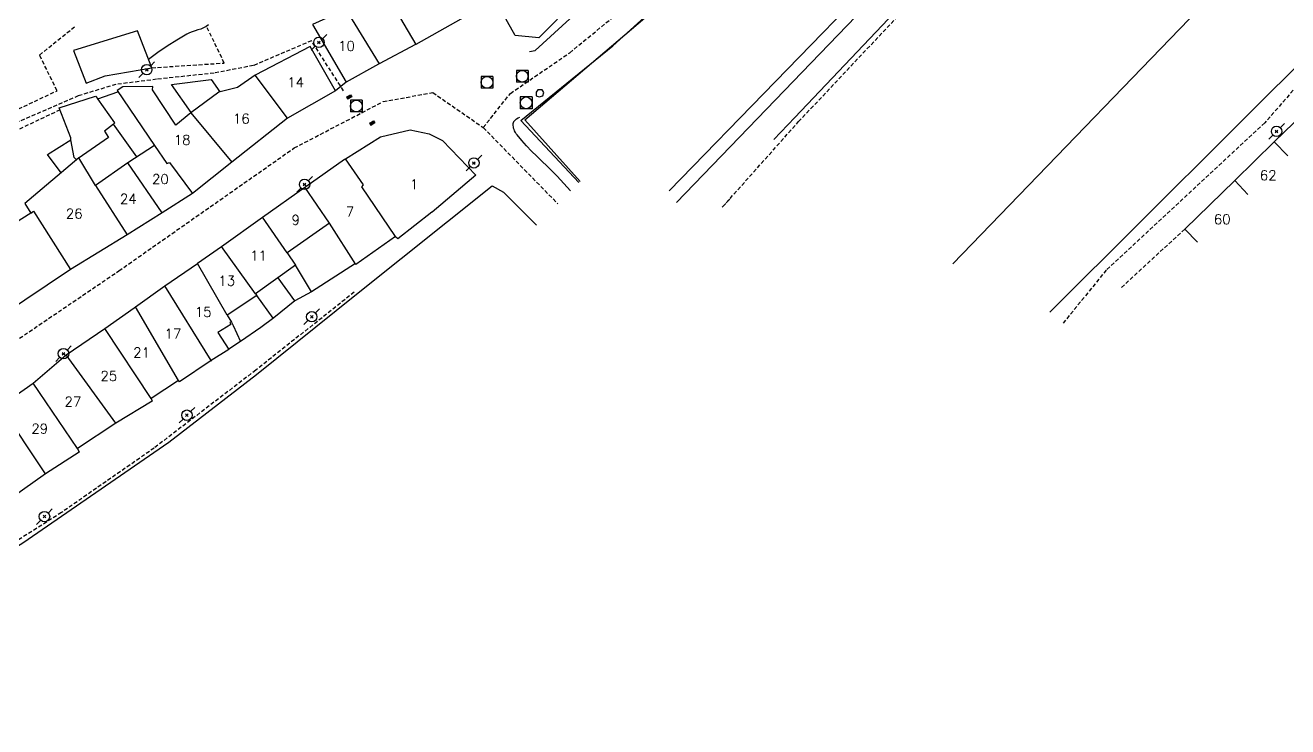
# Model space of a CAD drawing. Header units: millimetres. Extents: x 254999 to 256000, y 142999 to 144000.
# Drawn here: x 255425.9 to 255587.2, y 143565.9 to 143655.5 of the extents above; entities that cross this region are included whole.
import ezdxf
from ezdxf.enums import TextEntityAlignment as Align

# ---------------------------------------------------------------- set-up
doc = ezdxf.new("R2010")
doc.units = ezdxf.units.MM
doc.linetypes.add('DASHED', pattern=[0.75, 0.5, -0.25])
doc.layers.get('0').update_dxf_attribs({"linetype": 'CONTINUOUS'})
for name, color, linetype in [('W0001', 6, 'DASHED'), ('W0010', 4, 'CONTINUOUS'), ('W0014', 7, 'CONTINUOUS'), ('W0070', 7, 'DASHED'), ('W0101', 7, 'CONTINUOUS'), ('W0104', 1, 'CONTINUOUS'), ('W0105', 7, 'CONTINUOUS'), ('W0112', 1, 'DASHED'), ('W0120', 7, 'CONTINUOUS'), ('W0214', 2, 'CONTINUOUS'), ('W0333', 7, 'CONTINUOUS'), ('W0401', 7, 'CONTINUOUS'), ('W0420', 7, 'CONTINUOUS'), ('W0439', 7, 'CONTINUOUS'), ('W0473', 7, 'CONTINUOUS'), ('W0511', 5, 'CONTINUOUS'), ('W0991', 7, 'CONTINUOUS'), ('W1102', 7, 'CONTINUOUS')]:
    doc.layers.add(name, color=color, linetype=linetype)
doc.styles.get("Standard").update_dxf_attribs({"font": 'romans.shx', "width": 0.85})

# ---------------------------------------------------------------- blocks, each defined once
blk = doc.blocks.new('T401')
for p, q in [((-0.3, 0.3), (0, 0.3)), ((-0.3, -0.25), (-0.3, 0.3)), ((-0.3, 0.15), (0, 0.15)), ((-0.3, 0), (0, 0)), ((0, 0.3), (0, -0.25)), ((-0.3, -0.15), (0, -0.15)), ((-0.3, -0.25), (-0.3, -0.3)), ((-0.3, -0.3), (0, -0.3)), ((0, -0.3), (0, -0.25))]:
    blk.add_line(p, q)
blk = doc.blocks.new('T420')
for p, q in [((0.75, 0.75), (-0.75, 0.75)), ((-0.75, 0.75), (-0.75, -0.75)), ((0.75, 0.75), (0.75, -0.75)), ((0.75, -0.75), (-0.75, -0.75))]:
    blk.add_line(p, q)
blk.add_ellipse((0, 0), major_axis=(-0.53, 0.53), ratio=1, start_param=3.926991, end_param=10.210176)
blk = doc.blocks.new('T473')
for p, q in [((-0.166667, 0.166667), (0.166667, -0.166667)), ((-0.166667, -0.166667), (0.166667, 0.166667)), ((0.500001, 0.500001), (1.000002, 1.000002)), ((-1.000002, -1.000002), (-0.500001, -0.500001))]:
    blk.add_line(p, q)
blk.add_ellipse((0, 0), major_axis=(0.471405, 0.471405), ratio=1, start_param=5.4977871438, end_param=11.780972451)

msp = doc.modelspace()

# ---------------------------------------------------------------- linework, layer by layer
at = {"layer": 'W0001'}
for points in [[(255484.45, 143642.47), (255487.91, 143646.83), (255495.49, 143652.03), (255507.18, 143661.62), (255517.5, 143671)], [(255606.75, 143671), (255604.34, 143666.76), (255599.28, 143660.23), (255584.3, 143643.06), (255564.06, 143624.27), (255558.46, 143617.37)], [(255371.09, 143580.51), (255404.09, 143601.23), (255437.9, 143624.18), (255460.29, 143639.87), (255471.66, 143645.79), (255478, 143646.95), (255484.45, 143642.47)], [(255484.45, 143642.47), (255493.96, 143632.75)]]:
    msp.add_lwpolyline(points, dxfattribs=at)
at = {"layer": 'W0010'}
msp.add_lwpolyline([(255496.67, 143635.46), (255489.25, 143643.39), (255501.02, 143652.93), (255519.92, 143670.07), (255520.9, 143671)], dxfattribs=at)
at = {"layer": 'W0014'}
for points in [[(255490.34, 143652.19), (255491.07, 143652.33), (255499.93, 143660.44)], [(255495.6, 143634.39), (255493.9, 143636.27), (255493.26, 143636.92), (255492.6, 143637.56), (255491.94, 143638.19), (255491.28, 143638.82), (255490.62, 143639.47), (255489.98, 143640.13), (255489.37, 143640.82), (255488.79, 143641.53), (255488.67, 143641.69), (255488.56, 143641.86), (255488.46, 143642.04), (255488.38, 143642.22), (255488.33, 143642.39), (255488.3, 143642.55), (255488.28, 143642.72), (255488.28, 143642.89), (255488.28, 143642.94), (255488.29, 143642.98), (255488.29, 143643.03), (255488.3, 143643.07), (255488.32, 143643.12), (255488.33, 143643.16), (255488.35, 143643.2), (255488.37, 143643.24), (255488.52, 143643.43), (255488.7, 143643.59), (255488.9, 143643.72), (255489.12, 143643.81)]]:
    msp.add_lwpolyline(points, dxfattribs=at)
at = {"layer": 'W0070'}
msp.add_lwpolyline([(255466.59, 143647.18), (255462.49, 143653.56), (255455.08, 143650.4), (255450.05, 143649.43), (255442.7, 143648.64), (255437.49, 143647.98), (255432.7, 143646.53), (255424.86, 143643.11), (255417.51, 143640.05), (255413.03, 143638.39), (255410.13, 143638.13)], dxfattribs=at)
at = {"layer": 'W0101'}
for points in [[(255587.29, 143666.22), (255586.38, 143665.35), (255581.88, 143663.85), (255544.47, 143625.07), (255544.47, 143625.07)], [(255485.99, 143658.83), (255485.99, 143658.83), (255475.82, 143653.08), (255475.82, 143653.08)], [(255496.28, 143658.72), (255491.53, 143653.92), (255488.54, 143654.25), (255485.99, 143658.83)], [(255466.87, 143657.55), (255462.61, 143655.66), (255466.94, 143648.26)], [(255556.84, 143618.91), (255591.89, 143653.81)], [(255465.55, 143647.18), (255462.32, 143652.83), (255455.31, 143649.18)], [(255475.82, 143653.08), (255475.81, 143653.07), (255471.13, 143650.61)], [(255471.13, 143650.61), (255471.04, 143650.57), (255466.94, 143648.26)], [(255455.31, 143649.18), (255455.31, 143649.18), (255453.03, 143647.6), (255450.68, 143647.01), (255447.09, 143644.37)], [(255447.09, 143644.37), (255447.09, 143644.37), (255445.16, 143642.77), (255442.19, 143647.28), (255442.23, 143647.73), (255438.41, 143647.66), (255437.66, 143647.2), (255442.44, 143640.2)], [(255465.55, 143647.18), (255459.42, 143643.69)], [(255592.99, 143647.88), (255585.53, 143640.63)], [(255459.42, 143643.69), (255459.42, 143643.69), (255452.33, 143638.07)], [(255466.84, 143638.49), (255471.33, 143641.29), (255475.11, 143642.19), (255477.53, 143641.68), (255479.23, 143640.82), (255479.24, 143640.83), (255483.5, 143636.4)], [(255585.53, 143640.63), (255580.47, 143635.71)], [(255442.44, 143640.2), (255439.03, 143637.98)], [(255434.9, 143635.08), (255432.77, 143638.6), (255425.87, 143632.78), (255426.62, 143631.55)], [(255439.03, 143637.98), (255439.01, 143637.97), (255434.9, 143635.08)], [(255452.33, 143638.07), (255452.33, 143638.07), (255447.31, 143634.05), (255447.31, 143634.05)], [(255461.66, 143634.88), (255461.76, 143634.95), (255466.73, 143638.42), (255466.84, 143638.49)], [(255483.5, 143636.4), (255477.9, 143631.67), (255477.89, 143631.67), (255473.55, 143628.26), (255473.25, 143628.53), (255473.24, 143628.54)], [(255580.47, 143635.71), (255574.09, 143629.5)], [(255447.31, 143634.05), (255443.42, 143631.59)], [(255456.23, 143631.01), (255461.66, 143634.88)], [(255426.62, 143631.55), (255418.17, 143626.22), (255418.06, 143626.14)], [(255443.42, 143631.59), (255438.94, 143628.75), (255438.94, 143628.75)], [(255450.98, 143627.29), (255456.23, 143631.01)], [(255464.79, 143630.25), (255459.37, 143626.48)], [(255473.24, 143628.54), (255473.24, 143628.54), (255468.17, 143625), (255464.79, 143630.25)], [(255574.09, 143629.5), (255575.72, 143627.84)], [(255438.94, 143628.75), (255431.7, 143624.35), (255431.7, 143624.35)], [(255447.95, 143625.12), (255447.96, 143625.13), (255447.95, 143625.13), (255450.98, 143627.29)], [(255459.37, 143626.48), (255460.45, 143624.88), (255455.35, 143621.22)], [(255431.7, 143624.35), (255431.7, 143624.34), (255422.9, 143618.43)], [(255443.75, 143622.27), (255443.75, 143622.27), (255447.95, 143625.12)], [(255440.01, 143619.57), (255443.75, 143622.27), (255443.75, 143622.27)], [(255455.35, 143621.22), (255455.36, 143621.22), (255455.52, 143621), (255451.71, 143618.52)], [(255436.11, 143616.79), (255436.11, 143616.79), (255439.82, 143619.43), (255439.83, 143619.44), (255440.01, 143619.57)], [(255451.71, 143618.52), (255452.26, 143617.63), (255452.08, 143617.55), (255452.18, 143617.32), (255450.52, 143616.28), (255451.94, 143614.14), (255449.7, 143612.73), (255449.75, 143612.72)], [(255431.14, 143613.44), (255436.11, 143616.8), (255436.11, 143616.79)], [(255426.94, 143609.8), (255431.11, 143613.41), (255431.14, 143613.44)], [(255449.7, 143612.72), (255445.62, 143609.98), (255445.49, 143610.18)], [(255445.49, 143610.18), (255445.49, 143610.18), (255442, 143607.88)], [(255422.77, 143606.89), (255426.94, 143609.8), (255426.94, 143609.8)], [(255442, 143607.88), (255442, 143607.87), (255442.15, 143607.51), (255437.5, 143604.7), (255437.49, 143604.69)], [(255437.49, 143604.69), (255437.5, 143604.69), (255432.59, 143601.47), (255432.59, 143601.47)], [(255432.59, 143601.47), (255432.83, 143601), (255428.5, 143598.22), (255428.5, 143598.22)], [(255428.5, 143598.22), (255424.27, 143595.21), (255423.89, 143595.63)]]:
    msp.add_lwpolyline(points, dxfattribs=at)
at = {"layer": 'W0104'}
msp.add_lwpolyline([(255432.1, 143652.31), (255433.71, 143648.16), (255436.15, 143649.09), (255442.09, 143650.11), (255440.26, 143654.83)], close=True, dxfattribs=at)
for points in [[(255447.14, 143644.41), (255444.62, 143647.99), (255449.69, 143648.61), (255450.77, 143647.03)], [(255431.74, 143640.9), (255431.73, 143641.16), (255430.27, 143644.99), (255434.89, 143646.49), (255435.2, 143646.16), (255435.18, 143646.16), (255437.76, 143647.06)], [(255437.18, 143642.9), (255437.37, 143643.08), (255435.18, 143646.16)], [(255437.18, 143642.9), (255436.04, 143642), (255436.58, 143641.21), (255432.68, 143638.53)], [(255440.2, 143638.74), (255437.18, 143642.9)], [(255430.5, 143636.68), (255428.75, 143639.03), (255431.74, 143640.9)], [(255432.48, 143638.36), (255432.17, 143638.66), (255431.74, 143640.9)], [(255468.11, 143625.11), (255462.5, 143621.49), (255460.39, 143620.33)], [(255462.52, 143621.5), (255460.45, 143624.88)], [(255460.39, 143620.33), (255458.22, 143623.29)], [(255460.39, 143620.33), (255460.38, 143620.34), (255457.67, 143618.17), (255456.01, 143616.94), (255453.44, 143615.16)], [(255457.6, 143618.12), (255455.52, 143621)], [(255452.26, 143617.63), (255452.48, 143617.18), (255453.44, 143615.16)], [(255453.44, 143615.16), (255453.44, 143615.16), (255451.92, 143614.17)], [(255449.7, 143612.73), (255449.7, 143612.72)]]:
    msp.add_lwpolyline(points, dxfattribs=at)
at = {"layer": 'W0105'}
msp.add_lwpolyline([(255466.94, 143648.26), (255465.55, 143647.18)], dxfattribs=at)
at = {"layer": 'W0112'}
for points in [[(255515.97, 143633.33), (255514.98, 143632.29), (255524.74, 143643.23), (255540.62, 143660.09)], [(255414.89, 143640.06), (255429.98, 143647.18), (255427.75, 143651.74), (255432.2, 143655.33)], [(255442.09, 143650.11), (255451.36, 143650.72), (255449.05, 143655.48)], [(255430.38, 143644.72), (255420.32, 143639.98), (255412.28, 143636.16), (255413.2, 143634.89), (255403.57, 143625), (255402.07, 143622.38)], [(255574.09, 143629.5), (255565.92, 143621.98)], [(255467.96, 143621.44), (255455.38, 143611.49), (255442.4, 143601.53), (255430.56, 143593.29), (255414.65, 143583.2), (255402.25, 143575.55), (255386.92, 143565.92)]]:
    msp.add_lwpolyline(points, dxfattribs=at)
at = {"layer": 'W0120'}
for points in [[(255496.82, 143635.6), (255489.77, 143643.47)], [(255485.58, 143635.04), (255487.02, 143634.22), (255491.23, 143630.02)]]:
    msp.add_lwpolyline(points, dxfattribs=at)
at = {"layer": 'W0214'}
msp.add_lwpolyline([(255449.34, 143655.59), (255449.02, 143655.38), (255448.69, 143655.21), (255448.34, 143655.06), (255447.98, 143654.94), (255447.63, 143654.82), (255447.27, 143654.69), (255446.92, 143654.56), (255446.59, 143654.39), (255445.31, 143653.66), (255444.07, 143652.88), (255442.86, 143652.05), (255441.68, 143651.16)], dxfattribs=at)
at = {"layer": 'W0333'}
for points in [[(255509.12, 143632.92), (255538.97, 143663.84)], [(255508.22, 143634.41), (255535.39, 143662.36)]]:
    msp.add_lwpolyline(points, dxfattribs=at)
at = {"layer": 'W0439'}
msp.add_lwpolyline([(255491.43, 143647.29), (255491.2, 143647.01), (255491.22, 143646.54), (255491.61, 143646.38), (255492.06, 143646.52), (255492.17, 143646.94), (255492.08, 143647.17), (255491.97, 143647.31)], close=True, dxfattribs=at)
at = {"layer": 'W0511'}
for points in [[(255489.77, 143643.47), (255508.49, 143659.43), (255520.97, 143671)], [(255543.38, 143663.95), (255524.24, 143643.75), (255521.59, 143640.96)], [(255391.75, 143568.28), (255425.63, 143589.42), (255444.25, 143602.26), (255455.48, 143610.93), (255468.25, 143621.2), (255468.23, 143621.18), (255485.58, 143635.04)]]:
    msp.add_lwpolyline(points, dxfattribs=at)
at = {"layer": 'W1102'}
for points in [[(255470.69, 143661.85), (255475.82, 143653.08)], [(255466.87, 143657.55), (255471.13, 143650.61)], [(255459.42, 143643.69), (255455.31, 143649.18)], [(255447.09, 143644.37), (255452.33, 143638.07)], [(255587.24, 143638.88), (255585.53, 143640.63)], [(255442.44, 143640.2), (255444.03, 143637.87), (255444.36, 143637.99), (255447.31, 143634.05)], [(255443.42, 143631.59), (255439.03, 143637.98)], [(255473.24, 143628.54), (255468.92, 143634.89), (255469.15, 143635.14), (255466.84, 143638.49)], [(255580.47, 143635.71), (255582.13, 143633.92)], [(255434.9, 143635.08), (255438.94, 143628.75)], [(255464.79, 143630.25), (255461.66, 143634.88)], [(255426.62, 143631.55), (255426.96, 143631.78), (255431.7, 143624.35)], [(255459.37, 143626.48), (255456.23, 143631.01)], [(255455.35, 143621.22), (255450.98, 143627.29)], [(255451.71, 143618.52), (255447.95, 143625.12)], [(255449.7, 143612.72), (255443.75, 143622.27)], [(255445.49, 143610.18), (255440.01, 143619.57)], [(255442, 143607.88), (255436.11, 143616.79)], [(255437.49, 143604.69), (255431.14, 143613.44)], [(255432.59, 143601.47), (255426.94, 143609.8)], [(255428.5, 143598.22), (255422.77, 143606.89)]]:
    msp.add_lwpolyline(points, dxfattribs=at)

# ---------------------------------------------------------------- block references
at = {"layer": 'W0401'}
for p, rotation in [((255467.39, 143646.26), 301.4590701710352), ((255470.34, 143642.92), 301.6138217670602)]:
    msp.add_blockref('T401', p, dxfattribs=dict(at, rotation=rotation))
at = {"layer": 'W0420'}
for p in [(255484.93, 143648.25), (255489.43, 143649.03), (255468.23, 143645.22), (255489.93, 143645.63)]:
    msp.add_blockref('T420', p, dxfattribs=at)
at = {"layer": 'W0473'}
for p in [(255463.45, 143653.36), (255441.45, 143649.87), (255585.82, 143641.99), (255483.26, 143637.95), (255461.62, 143635.22), (255462.53, 143618.31), (255430.81, 143613.59), (255446.58, 143605.73), (255428.38, 143592.77)]:
    msp.add_blockref('T473', p, dxfattribs=at)

# ---------------------------------------------------------------- texts
at = {"layer": 'W0991'}
for s, p in [('10', (255466.97, 143652.9)), ('14', (255460.47, 143648.26)), ('16', (255453.53, 143643.62)), ('18', (255445.97, 143640.89)), ('20', (255443.19, 143635.89)), ('1', (255475.6, 143635.23)), ('62', (255584.75, 143636.38)), ('24', (255439.09, 143633.37)), ('26', (255432.18, 143631.47)), ('9', (255460.48, 143630.68)), ('7', (255467.42, 143631.74)), ('60', (255578.88, 143630.76)), ('11', (255455.72, 143626.12)), ('13', (255451.67, 143622.9)), ('15', (255448.66, 143618.92)), ('17', (255444.8, 143616.13)), ('21', (255440.78, 143613.73)), ('25', (255436.6, 143610.74)), ('27', (255432.01, 143607.45)), ('29', (255427.77, 143604.01))]:
    msp.add_text(s, height=1.25, dxfattribs=at).set_placement(p, align=Align.MIDDLE_CENTER)

doc.saveas('drawing.dxf')
